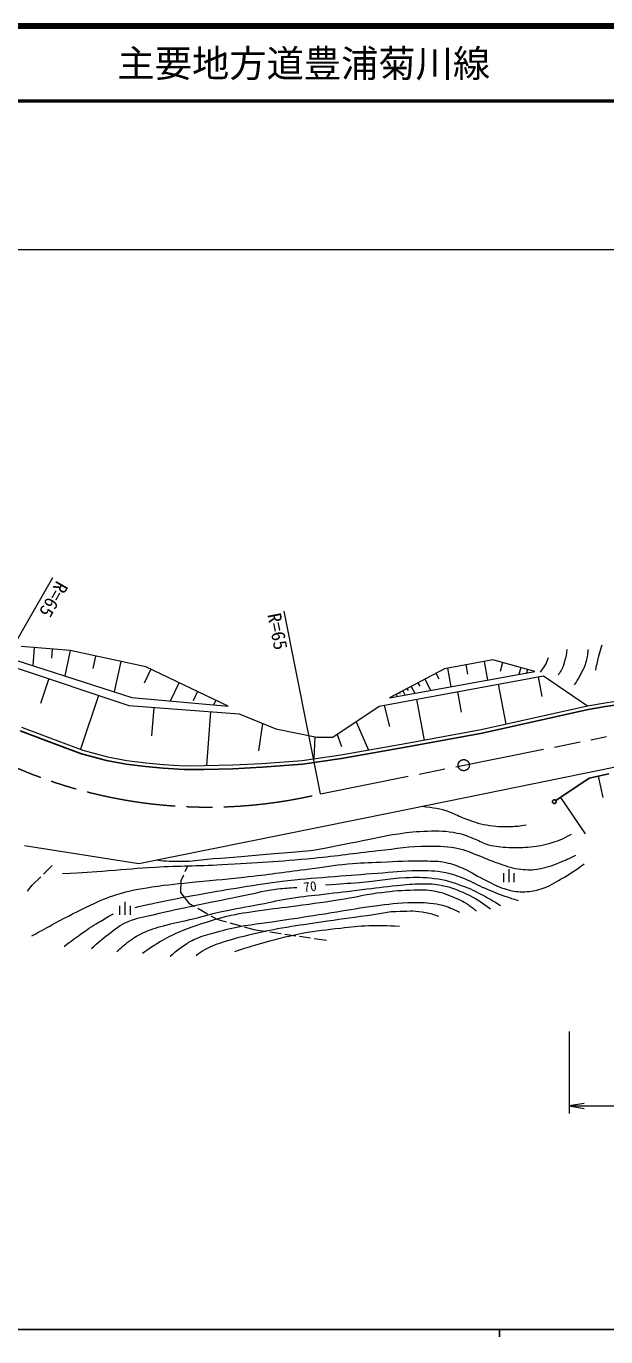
# Model space of a CAD drawing. Units: millimetres, scale not verified. Extents: x 40000 to 680000, y 20000 to 380000.
# Drawn here: x 204507 to 282234, y 204000 to 380000 of the extents above; entities that cross this region are included whole.
import ezdxf
from ezdxf.enums import TextEntityAlignment as Align

# ---------------------------------------------------------------- set-up
doc = ezdxf.new("R2010")
doc.units = ezdxf.units.MM
doc.header["$LTSCALE"] = 1000
doc.linetypes.add('CHAIN', pattern=[18.5, 12, -1.5, 3.5, -1.5])
for name, color, linetype, lineweight in [('M-BMK', 2, 'CHAIN', 13), ('M-BMK-SRVR', 3, 'Continuous', 25), ('M-STR-HTXT', 7, 'Continuous', 13), ('M-STR-STRC', 7, 'Continuous', 25), ('M-TTL', 2, 'Continuous', 140), ('M-TTL-BAND', 7, 'Continuous', 25), ('M-TTL-LINE', 7, 'Continuous', 50), ('M-WORK', 1, 'Continuous', 13)]:
    doc.layers.add(name, color=color, linetype=linetype, lineweight=lineweight)
doc.layers.add('M-TTL-TXT', color=7, linetype='Continuous')
doc.styles.add('ＭＳ ゴシック', font='')
doc.styles.get('ＭＳ ゴシック').set_extended_font_data('MS Gothic')

# ---------------------------------------------------------------- blocks, each defined once
blk = doc.blocks.new('open_arrow')
at = {"color": 0, "linetype": 'Continuous', "lineweight": -2}
blk.add_lwpolyline([(7.5, 1.25), (0, 0), (7.5, -1.25)], dxfattribs=at)

msp = doc.modelspace()

# ---------------------------------------------------------------- linework, layer by layer
at = {"layer": 'M-BMK'}
msp.add_line((243973, 276919), (282313, 284594), dxfattribs=at)
msp.add_circle((263185, 280765), 750, dxfattribs=at)
msp.add_arc((228853, 340136), 65000, 239.26763, 283.45137, dxfattribs=at)
at = {"layer": 'M-BMK-SRVR'}
for p, q in [((279860, 288253), (282214, 288650)), ((282214, 288650), (285558, 289154)), ((265638, 285057), (279860, 288253)), ((203675, 285384), (208561, 283542)), ((208561, 283542), (211940, 282308)), ((255396, 283163), (265638, 285057)), ((211940, 282308), (215283, 281392)), ((241548, 280911), (246776, 281643)), ((246776, 281643), (255396, 283163)), ((215283, 281392), (217903, 280905)), ((217903, 280905), (220481, 280583)), ((220481, 280583), (222869, 280342)), ((222869, 280342), (225693, 280180)), ((225693, 280180), (228359, 280198)), ((228359, 280198), (232225, 280287)), ((232225, 280287), (236145, 280501)), ((236145, 280501), (241548, 280911))]:
    msp.add_line(p, q, dxfattribs=at)
at = {"layer": 'M-STR-HTXT'}
for p, q in [((144001, 350000), (550123, 350000)), ((195636, 284265), (208059, 305959)), ((243973, 276919), (239120, 301444)), ((277323, 245000), (277323, 234000)), ((277323, 235000), (352745, 235000))]:
    msp.add_line(p, q, dxfattribs=at)
at = {"layer": 'M-STR-STRC'}
for p, q in [((275538, 276002), (280006, 279019)), ((280006, 279019), (282659, 279604))]:
    msp.add_line(p, q, dxfattribs=at)
msp.add_circle((275331, 275862), 250, dxfattribs=at)
at = {"layer": 'M-TTL'}
msp.add_line((680000, 380000), (40000, 380000), dxfattribs=at)
at = {"layer": 'M-TTL-BAND'}
for p, q in [((40000, 205000), (579000, 205000)), ((268000, 205000), (268000, 204000))]:
    msp.add_line(p, q, dxfattribs=at)
at = {"layer": 'M-TTL-LINE'}
msp.add_line((40000, 370000), (680000, 370000), dxfattribs=at)
at = {"layer": 'M-WORK'}
for p, q in [((210380, 296148), (203826, 296707)), ((205588, 296557), (205382, 294146)), ((207998, 296351), (207896, 295146)), ((210409, 296142), (209687, 292752)), ((220563, 293981), (210380, 296148)), ((202877, 293941), (218275, 288773)), ((203122, 294878), (218667, 289843)), ((213799, 295420), (213438, 293725)), ((217189, 294699), (216318, 290604)), ((231601, 288671), (220563, 293981)), ((267108, 294900), (260594, 293701)), ((263462, 294229), (263689, 292994)), ((265932, 294684), (266390, 292196)), ((272742, 293342), (267108, 294900)), ((268393, 294545), (268056, 293326)), ((207526, 292381), (206406, 289046)), ((221227, 293661), (220320, 291775)), ((251843, 288666), (273901, 292782)), ((260594, 293701), (253241, 289825)), ((253241, 289825), (272742, 293342)), ((257962, 292314), (258750, 290819)), ((259457, 293102), (259851, 292354)), ((260992, 293775), (261447, 291305)), ((270831, 293870), (270577, 292951)), ((271750, 293616), (271623, 293157)), ((273174, 292647), (273674, 289965)), ((273901, 292782), (279764, 288744)), ((225000, 291846), (223812, 289377)), ((227470, 290658), (226876, 289423)), ((254568, 290525), (254642, 290385)), ((255010, 290758), (255306, 290197)), ((255571, 291053), (255719, 290773)), ((256131, 291349), (256614, 290433)), ((257047, 291831), (257288, 291374)), ((262339, 290625), (262850, 287889)), ((267811, 291646), (268812, 286283)), ((214196, 290142), (211767, 282904)), ((218275, 288773), (233061, 287654)), ((218667, 289843), (231601, 288671)), ((229940, 289470), (229641, 288848)), ((245635, 284510), (251843, 288666)), ((252530, 288794), (253231, 285942)), ((254126, 290291), (254274, 290011)), ((256868, 289604), (257889, 284133)), ((265538, 285547), (279764, 288744)), ((279764, 288744), (282135, 289143)), ((282135, 289143), (285492, 289650)), ((221598, 288521), (221310, 284715)), ((229211, 287945), (228663, 280705)), ((233061, 287654), (237989, 285656)), ((203860, 285849), (208735, 284011)), ((236212, 286377), (235657, 282709)), ((237989, 285656), (243477, 284537)), ((248757, 286600), (250423, 282794)), ((255308, 283655), (265538, 285547)), ((208735, 284011), (212092, 282785)), ((243224, 284589), (243086, 281631)), ((243477, 284537), (245635, 284510)), ((246192, 284883), (246772, 283262)), ((246698, 282137), (255308, 283655)), ((212092, 282785), (215395, 281879)), ((215395, 281879), (217979, 281400)), ((241494, 281409), (246698, 282137)), ((217979, 281400), (220537, 281080)), ((220537, 281080), (222908, 280840)), ((222908, 280840), (225705, 280680)), ((225705, 280680), (228352, 280698)), ((228352, 280698), (232206, 280787)), ((232206, 280787), (236113, 281000)), ((236113, 281000), (241494, 281409)), ((268209, 277391), (285512, 280948)), ((281228, 279288), (281863, 276411)), ((253503, 274394), (268209, 277391)), ((276159, 276421), (279457, 271537)), ((219616, 267561), (253503, 274394)), ((204271, 269959), (219616, 267561)), ((205293, 264642), (206460, 265786)), ((206817, 266136), (207984, 267280)), ((225592, 265986), (225250, 265228)), ((226138, 267200), (225797, 266442)), ((268568, 265032), (268568, 266257)), ((269268, 265032), (269268, 266782)), ((269968, 265032), (269968, 266257)), ((204664, 263865), (205293, 264642)), ((225250, 265228), (225197, 263665)), ((217777, 260657), (217777, 262407)), ((225197, 263665), (226294, 262245)), ((226294, 262245), (227088, 261788)), ((217077, 260657), (217077, 261882)), ((218477, 260657), (218477, 261882)), ((227521, 261539), (228822, 260792)), ((229256, 260543), (230050, 260087)), ((230050, 260087), (231344, 259724)), ((231825, 259590), (233270, 259185)), ((233751, 259050), (235045, 258688)), ((235045, 258688), (236705, 258443)), ((237200, 258370), (238684, 258151)), ((239178, 258078), (240662, 257859)), ((241157, 257786), (242641, 257567)), ((243136, 257494), (244796, 257249))]:
    msp.add_line(p, q, dxfattribs=at)
for points, knots in [([(277033, 296282), (276945, 295635), (276914, 295428), (276767, 294897), (276609, 294329), (276519, 294001), (276234, 293485), (276092, 293227), (276036, 293127), (275834, 292845)], [0, 0, 0, 0, 1, 1, 1, 2, 2, 2, 3, 3, 3, 3]), ([(279831, 296282), (279768, 295471), (279740, 295174), (279538, 294497), (279324, 293784), (279095, 293419), (278738, 292765), (278477, 292286), (278377, 292120), (278019, 291567)], [0, 0, 0, 0, 1, 1, 1, 2, 2, 2, 3, 3, 3, 3]), ([(280896, 293511), (281084, 294490), (281128, 294773), (281349, 295563), (281499, 296098), (281555, 296283), (281775, 296921)], [0, 0, 0, 0, 1, 1, 1, 2, 2, 2, 2]), ([(273463, 293272), (273769, 293642), (273869, 293770), (274076, 294124), (274312, 294526), (274370, 294703), (274556, 295216)], [0, 0, 0, 0, 1, 1, 1, 2, 2, 2, 2]), ([(271575, 272695), (270607, 272545), (270296, 272518), (269470, 272482), (268210, 272427), (267490, 272477), (266247, 272695), (265102, 272896), (264490, 273156), (263396, 273548), (262563, 273846), (262152, 274154), (261318, 274453), (259902, 274962), (259289, 274985), (257542, 275218)], [0, 0, 0, 0, 1, 1, 1, 2, 2, 2, 3, 3, 3, 4, 4, 4, 5, 5, 5, 5]), ([(221963, 268034), (222790, 267928), (223047, 267928), (223743, 267887), (226412, 267728), (227910, 268097), (230577, 268286), (233858, 268519), (235692, 268710), (238968, 269005), (240639, 269156), (241586, 269154), (243244, 269405), (245445, 269738), (246654, 270063), (248839, 270484), (251024, 270905), (252230, 271248), (254433, 271563), (255939, 271778), (256790, 271876), (258310, 271923), (259873, 271971), (260774, 271961), (262306, 271643), (263272, 271442), (263780, 271193), (264703, 270844), (265416, 270574), (265763, 270274), (266502, 270084), (267538, 269818), (268149, 269773), (269219, 269725), (270217, 269679), (270781, 269682), (271776, 269774), (272904, 269877), (273543, 269955), (274636, 270253), (275858, 270586), (276311, 270825), (277637, 271479)], [0, 0, 0, 0, 1, 1, 1, 2, 2, 2, 3, 3, 3, 4, 4, 4, 5, 5, 5, 6, 6, 6, 7, 7, 7, 8, 8, 8, 9, 9, 9, 10, 10, 10, 11, 11, 11, 12, 12, 12, 13, 13, 13, 14, 14, 14, 14]), ([(209390, 266208), (212380, 266390), (213142, 266437), (215544, 266607), (217981, 266780), (219340, 266955), (221778, 267087), (225272, 267276), (227236, 267219), (230730, 267406), (235543, 267664), (238239, 267835), (243038, 268286), (246417, 268603), (248292, 268950), (251669, 269285), (254305, 269546), (255775, 269921), (258423, 269884), (260083, 269861), (261046, 269921), (262659, 269524), (263771, 269251), (264343, 268927), (265416, 268525), (266309, 268191), (266788, 267945), (267694, 267646), (268773, 267290), (269364, 266996), (270491, 266847), (271482, 266716), (272061, 266654), (273049, 266807), (274254, 266994), (274911, 267239), (276046, 267686), (276910, 268027), (277221, 268173), (278204, 268685)], [0, 0, 0, 0, 1, 1, 1, 2, 2, 2, 3, 3, 3, 4, 4, 4, 5, 5, 5, 6, 6, 6, 7, 7, 7, 8, 8, 8, 9, 9, 9, 10, 10, 10, 11, 11, 11, 12, 12, 12, 13, 13, 13, 13]), ([(205268, 257832), (206749, 258671), (207143, 258886), (208358, 259537), (210199, 260525), (211234, 261077), (213127, 261962), (214471, 262590), (215227, 262957), (216643, 263400), (218441, 263963), (219498, 264121), (221359, 264413), (223635, 264770), (224929, 264834), (227220, 265079), (229997, 265375), (231559, 265479), (234333, 265798), (237532, 266166), (239317, 266427), (242512, 266837), (244520, 267095), (245636, 267321), (247653, 267503), (249376, 267658), (250347, 267667), (252076, 267743), (254384, 267844), (255679, 267955), (257990, 267903), (259085, 267878), (259715, 267917), (260787, 267689), (261711, 267493), (262208, 267283), (263078, 266917), (264383, 266368), (264996, 265817), (266275, 265212), (267316, 264719), (267883, 264377), (268992, 264066), (269901, 263812), (270447, 263747), (271390, 263773), (272255, 263797), (272750, 263883), (273575, 264146), (274692, 264503), (275243, 264904), (276265, 265478), (277516, 266181), (277931, 266497), (279329, 267503)], [0, 0, 0, 0, 1, 1, 1, 2, 2, 2, 3, 3, 3, 4, 4, 4, 5, 5, 5, 6, 6, 6, 7, 7, 7, 8, 8, 8, 9, 9, 9, 10, 10, 10, 11, 11, 11, 12, 12, 12, 13, 13, 13, 14, 14, 14, 15, 15, 15, 16, 16, 16, 17, 17, 17, 18, 18, 18, 18]), ([(219128, 261649), (220537, 261986), (220911, 262065), (222058, 262315), (224604, 262870), (226048, 263100), (228612, 263567), (230761, 263958), (231967, 264165), (234126, 264499), (236266, 264830), (237464, 265023), (239614, 265272), (242053, 265554), (243428, 265631), (245875, 265831), (248111, 266015), (249365, 266103), (251603, 266258), (253694, 266402), (254862, 266618), (256958, 266604), (258448, 266594), (259307, 266666), (260767, 266364), (261821, 266146), (262377, 265881), (263378, 265485), (264447, 265062), (264985, 264684), (266042, 264233), (267112, 263776), (267712, 263516), (268813, 263141), (269464, 262918), (269685, 262845), (270491, 262608)], [0, 0, 0, 0, 1, 1, 1, 2, 2, 2, 3, 3, 3, 4, 4, 4, 5, 5, 5, 6, 6, 6, 7, 7, 7, 8, 8, 8, 9, 9, 9, 10, 10, 10, 11, 11, 11, 12, 12, 12, 12]), ([(213253, 256131), (214268, 257059), (214577, 257334), (215491, 258022), (216494, 258777), (217022, 259300), (218182, 259781), (219437, 260300), (220219, 260366), (221539, 260686), (223857, 261250), (225172, 261498), (227506, 261992), (229990, 262517), (231384, 262801), (233873, 263297), (235578, 263637), (236514, 263959), (238242, 264150), (239238, 264259), (239596, 264295), (240800, 264336)], [0, 0, 0, 0, 1, 1, 1, 2, 2, 2, 3, 3, 3, 4, 4, 4, 5, 5, 5, 6, 6, 6, 7, 7, 7, 7]), ([(216659, 255727), (217272, 256320), (217475, 256498), (218044, 256934), (218808, 257520), (219265, 257830), (220140, 258231), (221183, 258709), (221807, 258892), (222911, 259208), (224281, 259600), (225077, 259708), (226463, 260042), (228131, 260445), (229049, 260740), (230725, 261108), (232732, 261549), (233877, 261692), (235894, 262085), (237525, 262403), (238426, 262657), (240067, 262920), (241744, 263188), (242697, 263233), (244383, 263435), (246402, 263677), (247532, 263817), (249551, 264056), (251383, 264274), (252404, 264440), (254240, 264607), (255542, 264725), (256272, 264847), (257579, 264838), (258637, 264830), (259243, 264840), (260279, 264625), (261589, 264353), (262297, 264051), (263511, 263488), (264870, 262858), (265350, 262498), (266779, 261481)], [0, 0, 0, 0, 1, 1, 1, 2, 2, 2, 3, 3, 3, 4, 4, 4, 5, 5, 5, 6, 6, 6, 7, 7, 7, 8, 8, 8, 9, 9, 9, 10, 10, 10, 11, 11, 11, 12, 12, 12, 13, 13, 13, 14, 14, 14, 14]), ([(220104, 255516), (221000, 256157), (221265, 256335), (222040, 256812), (223053, 257435), (223637, 257766), (224722, 258251), (225921, 258786), (226619, 259029), (227866, 259441), (229231, 259892), (229999, 260148), (231400, 260471), (233103, 260863), (234076, 260995), (235805, 261252), (237700, 261534), (238773, 261615), (240671, 261874), (243213, 262221), (244638, 262410), (247171, 262815), (249132, 263129), (250207, 263464), (252180, 263686), (253880, 263877), (254838, 263988), (256549, 264005), (257598, 264016), (258204, 264092), (259231, 263881), (260230, 263676), (260778, 263479), (261717, 263082), (262540, 262734), (263021, 262555), (263760, 262052), (264226, 261735), (264401, 261603), (264896, 261164)], [0, 0, 0, 0, 1, 1, 1, 2, 2, 2, 3, 3, 3, 4, 4, 4, 5, 5, 5, 6, 6, 6, 7, 7, 7, 8, 8, 8, 9, 9, 9, 10, 10, 10, 11, 11, 11, 12, 12, 12, 13, 13, 13, 13]), ([(244636, 264709), (246848, 264839), (247430, 264881), (249218, 265029), (251627, 265228), (252958, 265562), (255372, 265668), (256880, 265735), (257736, 265740), (259235, 265562), (260742, 265382), (261565, 265092), (262992, 264576), (264112, 264170), (264708, 263853), (265762, 263297), (266711, 262797), (267032, 262602), (268133, 261912)], [0, 0, 0, 0, 1, 1, 1, 2, 2, 2, 3, 3, 3, 4, 4, 4, 5, 5, 5, 6, 6, 6, 6]), ([(223828, 255114), (224561, 255761), (224784, 255968), (225461, 256428), (226035, 256818), (226359, 257044), (226989, 257334), (227949, 257777), (228528, 257937), (229546, 258222), (230880, 258595), (231632, 258796), (232992, 259057), (235383, 259515), (236749, 259614), (239155, 259980), (241612, 260355), (242987, 260572), (245442, 260957), (247461, 261274), (248583, 261518), (250610, 261774), (252583, 262023), (253685, 262241), (255672, 262307), (256851, 262346), (257518, 262374), (258691, 262254), (259337, 262187), (259698, 262117), (260325, 261952), (261255, 261707), (261590, 261510), (262599, 261010)], [0, 0, 0, 0, 1, 1, 1, 2, 2, 2, 3, 3, 3, 4, 4, 4, 5, 5, 5, 6, 6, 6, 7, 7, 7, 8, 8, 8, 9, 9, 9, 10, 10, 10, 11, 11, 11, 11]), ([(209590, 256427), (210631, 257238), (210919, 257460), (211801, 258079), (212737, 258735), (213275, 259086), (214252, 259677), (215002, 260131), (215256, 260277), (216197, 260796)], [0, 0, 0, 0, 1, 1, 1, 2, 2, 2, 3, 3, 3, 3]), ([(227291, 255225), (227803, 255617), (227989, 255727), (228463, 256006), (229460, 256595), (230112, 256756), (231216, 257108), (232634, 257559), (233444, 257763), (234892, 258102), (236657, 258515), (237653, 258718), (239439, 259026), (241243, 259336), (242263, 259453), (244074, 259718), (246460, 260067), (247795, 260267), (250184, 260589), (251931, 260824), (252898, 261132), (254660, 261157), (255993, 261176), (256767, 261265), (258070, 260979), (258754, 260830), (259027, 260765), (259793, 260482)], [0, 0, 0, 0, 1, 1, 1, 2, 2, 2, 3, 3, 3, 4, 4, 4, 5, 5, 5, 6, 6, 6, 7, 7, 7, 8, 8, 8, 9, 9, 9, 9]), ([(232472, 255744), (233969, 256240), (234382, 256360), (235616, 256721), (237901, 257390), (239194, 257740), (241530, 258195), (243523, 258584), (244663, 258664), (246681, 258888), (248155, 259052), (248981, 259170), (250464, 259226), (252073, 259286), (252646, 259247), (254584, 259137)], [0, 0, 0, 0, 1, 1, 1, 2, 2, 2, 3, 3, 3, 4, 4, 4, 5, 5, 5, 5])]:
    msp.add_open_spline(points, degree=3, knots=knots, dxfattribs=at)

# ---------------------------------------------------------------- block references
at = {"layer": 'M-STR-HTXT', "xscale": 267, "yscale": 267}
msp.add_blockref('open_arrow', (277323, 235000), dxfattribs=at)

# ---------------------------------------------------------------- texts
at = {"layer": 'M-STR-HTXT', "style": 'ＭＳ ゴシック'}
for rotation, p in [(240.203, (208171, 303022)), (281.193, (238219, 298721))]:
    msp.add_text('R=65', height=1833, rotation=rotation, dxfattribs=at).set_placement(p, align=Align.MIDDLE_CENTER)
at = {"layer": 'M-TTL-TXT', "style": 'ＭＳ ゴシック'}
msp.add_text('主要地方道豊浦菊川線', height=3666, dxfattribs=at).set_placement((216734, 375000), align=Align.MIDDLE_LEFT)
at = {"layer": 'M-WORK', "style": 'ＭＳ ゴシック'}
msp.add_text('70', height=1320, rotation=6.852, dxfattribs=at).set_placement((242562, 264460), align=Align.MIDDLE_CENTER)

doc.saveas('drawing.dxf')
